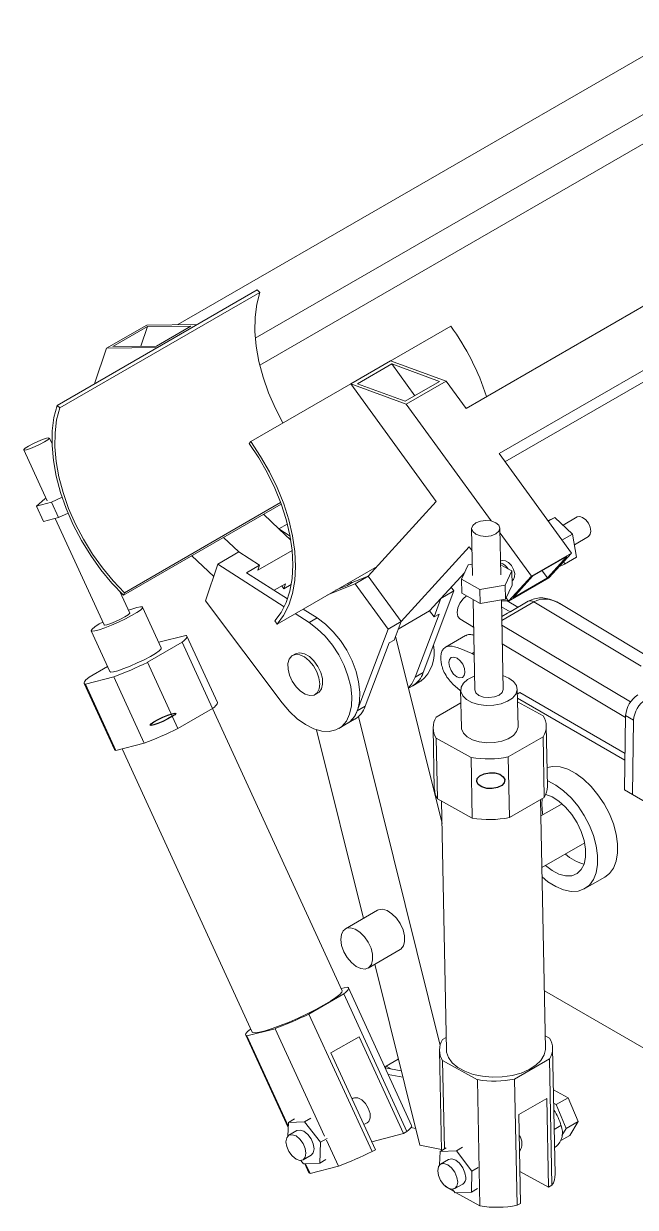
# Model space of a CAD drawing. Header units: millimetres. Extents: x 174 to 988, y 116 to 750.
# Drawn here: x 720.1 to 774.1, y 250 to 354.6 of the extents above; entities that cross this region are included whole.
import ezdxf

# ---------------------------------------------------------------- set-up
doc = ezdxf.new("R2010")
doc.units = ezdxf.units.MM

msp = doc.modelspace()

# ---------------------------------------------------------------- linework, layer by layer
at = {"color": 7, "linetype": 'Continuous', "lineweight": 15}
for p, q in [((733.68, 328), (779.77, 354.6)), ((740.53, 326.8), (779.2, 349.12)), ((808.65, 349.18), (759.16, 320.6)), ((740.93, 324.42), (779.62, 346.76)), ((811.56, 345.18), (762.07, 316.61)), ((809.55, 342.98), (762.6, 315.87)), ((723.01, 320.87), (740.69, 331.07)), ((723.25, 320.65), (740.93, 330.85)), ((740.69, 331.07), (740.93, 330.85)), ((730.93, 327.97), (727.39, 325.93)), ((727.95, 326.08), (730.99, 327.83)), ((730.99, 327.83), (730.41, 326.1)), ((735.39, 328.01), (730.93, 327.97)), ((730.99, 327.83), (734.83, 327.87)), ((734.83, 327.87), (731.79, 326.11)), ((731.85, 325.97), (735.39, 328.01)), ((740.12, 317.66), (757.8, 327.86)), ((727.39, 325.93), (726.33, 322.78)), ((731.85, 325.97), (727.39, 325.93)), ((731.79, 326.11), (727.95, 326.08)), ((748.96, 322.76), (752.49, 324.8)), ((752.59, 324.53), (749.55, 322.78)), ((752.49, 324.8), (757.41, 323)), ((756.82, 322.99), (752.59, 324.53)), ((752.59, 324.53), (754.63, 321.72)), ((748.96, 322.76), (756.52, 312.36)), ((748.96, 322.76), (753.87, 320.96)), ((749.55, 322.78), (753.78, 321.23)), ((753.78, 321.23), (756.82, 322.99)), ((757.41, 323), (753.87, 320.96)), ((757.41, 323), (759.16, 320.6)), ((723.01, 320.87), (723.25, 320.65)), ((753.87, 320.96), (761.38, 310.65)), ((722.56, 317.46), (722.33, 317.97)), ((740.12, 317.66), (739.98, 317.5)), ((720.06, 316.93), (722.12, 312.42)), ((762.07, 316.61), (768.47, 307.81)), ((721.94, 312.61), (721.18, 311.96)), ((721.18, 311.96), (722.51, 312.3)), ((721.18, 311.96), (721.8, 310.61)), ((722.02, 312.65), (721.94, 312.61)), ((722.51, 312.3), (723.45, 312.75)), ((722.51, 312.3), (723.13, 310.95)), ((728.89, 304.09), (742.83, 312.13)), ((728.97, 304.31), (742.77, 312.28)), ((756.52, 312.36), (750.5, 305.76)), ((721.8, 310.61), (723.13, 310.95)), ((722.84, 310.87), (727.16, 301.47)), ((723.13, 310.95), (723.98, 311.35)), ((741.27, 311.23), (742.61, 309.95)), ((766.39, 310.67), (767.01, 310.96)), ((767.01, 310.96), (766.42, 310.62)), ((767.01, 310.96), (768.57, 309.49)), ((768.98, 311.01), (767.73, 310.29)), ((743.36, 310.38), (742.61, 309.95)), ((742.61, 309.95), (743.6, 309.32)), ((742.61, 309.95), (743.66, 308.95)), ((759.65, 309.97), (759.73, 305.84)), ((762.23, 305.89), (762.15, 310.02)), ((737.73, 309.19), (739.08, 307.91)), ((762.16, 309.57), (764.93, 305.77)), ((768.57, 309.49), (767.63, 308.95)), ((768.57, 309.49), (768.92, 307.45)), ((768.73, 308.55), (769.98, 309.28)), ((736.85, 305.74), (734.93, 307.57)), ((737.22, 306.83), (739.08, 307.91)), ((739.08, 307.91), (740.9, 306.74)), ((740.76, 306.3), (743.78, 308.04)), ((753.41, 301.76), (759.43, 308.36)), ((759.43, 308.36), (759.69, 308.01)), ((768.47, 307.81), (764.93, 305.77)), ((766.46, 305.61), (768.47, 307.81)), ((736.12, 303.59), (737.22, 306.83)), ((737.22, 306.83), (743.09, 303.07)), ((740.9, 306.74), (739.76, 306.07)), ((740.76, 306.3), (740.9, 306.74)), ((742.46, 301.54), (751.3, 306.64)), ((759.35, 306.76), (758.75, 305.5)), ((759.71, 306.82), (759.35, 306.76)), ((759.69, 306.82), (759.71, 306.84)), ((762.26, 307.13), (762.21, 307.1)), ((762.86, 306.42), (762.22, 306.78)), ((768.08, 307.51), (765.04, 305.76)), ((766.35, 305.62), (768.08, 307.51)), ((767.85, 306.84), (767.37, 306.61)), ((767.81, 307.09), (767.85, 306.84)), ((768.92, 307.45), (767.85, 306.84)), ((739.76, 306.07), (743.38, 303.76)), ((750.5, 305.76), (749.1, 305.2)), ((749.35, 305.1), (750.5, 305.76)), ((753.41, 301.76), (750.5, 305.76)), ((756.94, 303.8), (759.04, 306.1)), ((758.75, 305.5), (760.39, 304.6)), ((758.75, 305.5), (758.78, 304.26)), ((762.62, 304.97), (763.21, 306.23)), ((763.21, 306.23), (762.86, 306.42)), ((764.93, 305.77), (762.92, 303.57)), ((762.92, 303.57), (766.46, 305.61)), ((763.21, 306.23), (763.24, 304.99)), ((765.04, 305.76), (763.31, 303.86)), ((763.31, 303.86), (766.35, 305.62)), ((765.89, 306.25), (766.35, 305.62)), ((729.43, 302.51), (728.55, 304.42)), ((742.19, 304.52), (743.19, 305.1)), ((743.05, 304.66), (742.86, 304.91)), ((743.19, 305.1), (743.05, 304.66)), ((743.05, 304.66), (743.7, 305.04)), ((749.35, 305.1), (746.92, 304.12)), ((748.66, 304.94), (747.63, 304.52)), ((747.84, 304.64), (747.84, 304.61)), ((748.64, 305.11), (748.87, 305.06)), ((749.1, 305.2), (748.66, 304.94)), ((748.88, 305.25), (749.12, 305.2)), ((752.26, 301.1), (749.35, 305.1)), ((755.37, 297.25), (758.09, 304.47)), ((758.09, 304.47), (756.94, 303.8)), ((758.09, 304.47), (757.85, 304.8)), ((760.39, 304.6), (762.62, 304.97)), ((760.39, 304.6), (760.41, 303.36)), ((762.62, 304.97), (762.64, 303.73)), ((762.64, 303.73), (763.24, 304.99)), ((763.23, 305.38), (763.26, 305.4)), ((728.97, 304.31), (728.89, 304.09)), ((742.89, 294.58), (736.12, 303.59)), ((755.94, 302.7), (756.94, 303.8)), ((756.33, 302.17), (756.94, 303.8)), ((758.78, 304.26), (760.41, 303.36)), ((759.78, 303.71), (759.93, 295.72)), ((760.41, 303.36), (762.64, 303.73)), ((762.43, 295.77), (762.28, 303.67)), ((762.78, 303.58), (762.28, 303.6)), ((762.71, 303.86), (762.92, 303.57)), ((762.78, 303.58), (763.72, 303.02)), ((764.65, 303.55), (763.11, 302.66)), ((732.22, 299.43), (730.56, 303.03)), ((744.05, 302.46), (745.29, 301.67)), ((744.76, 302.87), (746, 302.08)), ((753.16, 301.1), (755.94, 302.7)), ((756.77, 302.42), (754.67, 296.84)), ((756.33, 302.17), (755.94, 302.7)), ((756.33, 302.17), (756.77, 302.42)), ((762.29, 303.07), (763.05, 302.61)), ((762.83, 302.5), (762.31, 302.2)), ((775, 298.83), (767.44, 303.35)), ((742.26, 301.82), (742.46, 301.54)), ((745.29, 301.67), (746, 302.08)), ((752.26, 301.1), (753.41, 301.76)), ((752.79, 300.13), (753.41, 301.76)), ((758.61, 301.99), (759.82, 301.27)), ((726.02, 300.95), (727.68, 297.34)), ((734.38, 300.54), (731.99, 299.93)), ((737.18, 294.62), (734.49, 300.47)), ((749.54, 293.88), (752.26, 301.1)), ((752.92, 300.48), (757.04, 283.92)), ((759.11, 300.52), (757.34, 299.5)), ((730.99, 298.16), (734.07, 299.94)), ((734.07, 299.94), (736.76, 294.08)), ((750.25, 294.29), (752.35, 299.87)), ((752.35, 299.87), (752.79, 300.13)), ((730.99, 298.16), (733.68, 292.3)), ((744.07, 298.92), (743.81, 298.77)), ((756.94, 298.74), (756.93, 298.35)), ((759.69, 298.94), (759.87, 299.05)), ((759.69, 298.94), (759.87, 298.83)), ((725.83, 296.84), (727.47, 297.79)), ((755.37, 297.25), (754.67, 296.84)), ((725.4, 296.3), (728.09, 290.44)), ((728.02, 296.87), (725.52, 296.23)), ((725.52, 296.23), (728.21, 290.37)), ((728.02, 296.87), (730.7, 291.01)), ((754.07, 295.86), (754.44, 296.08)), ((754.44, 296.08), (755.14, 296.48)), ((762.95, 296.77), (762.41, 296.99)), ((745.81, 295.3), (746.07, 295.46)), ((758.68, 295.7), (758.75, 292.4)), ((763.75, 292.49), (763.68, 295.8)), ((763.91, 295.48), (763.69, 295.35)), ((773.21, 290.11), (763.91, 295.48)), ((733.68, 292.3), (736.76, 294.08)), ((748.2, 269.13), (736.74, 294.07)), ((749.54, 293.88), (750.25, 294.29)), ((756.52, 293.31), (758.7, 294.57)), ((773.2, 289.5), (763.7, 294.99)), ((765.97, 293.43), (763.7, 294.68)), ((748.6, 292.71), (749.31, 293.12)), ((749.64, 293.36), (756.86, 264.3)), ((773.26, 293.46), (773.16, 286.89)), ((773.26, 293.46), (773.97, 293.04)), ((773.97, 293.04), (773.86, 286.47)), ((745.94, 292.19), (750.08, 275.52)), ((747.9, 292.3), (748.6, 292.71)), ((756.25, 292.35), (756.35, 286.98)), ((766.35, 287.18), (766.25, 292.54)), ((730.7, 291.01), (728.21, 290.37)), ((759.61, 289.76), (756.52, 291.46)), ((756.52, 291.46), (756.63, 286.09)), ((762.89, 289.8), (765.97, 291.58)), ((765.97, 291.58), (766.07, 286.22)), ((728.75, 290.51), (740.25, 265.47)), ((762.89, 289.8), (762.99, 284.44)), ((759.61, 289.76), (759.71, 284.39)), ((773.16, 286.89), (773.86, 286.47)), ((759.71, 284.39), (756.63, 286.09)), ((757, 285.89), (757.43, 263.87)), ((762.99, 284.44), (766.07, 286.22)), ((766.18, 264.04), (765.75, 286.03)), ((767.65, 285.66), (765.78, 284.58)), ((765.85, 285.58), (765.89, 286.11)), ((773.86, 286.47), (778.82, 283.61)), ((765.87, 280.01), (769.65, 282.19)), ((769.66, 278.16), (771.43, 279.18)), ((751.33, 276.24), (748.5, 274.6)), ((750.5, 271.14), (753.33, 272.77)), ((751.09, 271.48), (755.06, 255.47)), ((745.26, 267.07), (748.34, 268.85)), ((748.65, 269.46), (748.11, 269.32)), ((748.34, 268.85), (753.93, 256.69)), ((754.35, 257.22), (748.77, 269.39)), ((777.52, 262.51), (766.08, 269.11)), ((745.26, 267.07), (750.85, 254.91)), ((742.29, 265.78), (739.79, 265.14)), ((740.1, 265.75), (740.12, 265.76)), ((742.29, 265.78), (746.65, 256.28)), ((739.68, 265.21), (743.43, 257.04)), ((739.79, 265.14), (743.44, 257.2)), ((749.7, 265.07), (747.22, 263.64)), ((753.63, 256.51), (749.7, 265.07)), ((757.08, 264.82), (757.41, 265.01)), ((766.53, 264.95), (766.16, 265.15)), ((747.22, 263.64), (751.15, 255.08)), ((756.81, 263.86), (756.98, 255)), ((767.02, 252.91), (766.81, 264.06)), ((753.15, 263.09), (752.09, 262.48)), ((753.15, 263.09), (753.17, 263.07)), ((760.17, 261.27), (757.08, 262.97)), ((757.08, 262.97), (757.24, 255.15)), ((763.45, 261.32), (766.53, 263.1)), ((766.53, 263.1), (766.75, 251.95)), ((752, 262.34), (752.09, 262.48)), ((753.43, 262.05), (752.01, 262.32)), ((752.09, 262.48), (752.58, 262.21)), ((753.57, 261.48), (752.28, 261.73)), ((760.17, 261.27), (760.38, 250.13)), ((763.45, 261.32), (763.67, 250.17)), ((749.18, 259.64), (749.09, 259.58)), ((766.29, 259.62), (763.82, 258.19)), ((766.44, 251.77), (766.29, 259.62)), ((766.88, 260.37), (768.19, 259.68)), ((768.19, 259.68), (767.13, 259.07)), ((768.19, 259.68), (769.07, 257.58)), ((766.9, 259.19), (767.13, 259.07)), ((767.13, 259.07), (768.01, 256.97)), ((743.45, 257.48), (743.41, 256.29)), ((744, 257.8), (743.45, 257.48)), ((744.89, 257.54), (743.45, 257.48)), ((745.44, 257.86), (744.89, 257.54)), ((746.28, 255.74), (744.89, 257.54)), ((750.13, 257.3), (750.43, 257.47)), ((763.82, 258.19), (763.97, 250.34)), ((769.07, 257.58), (768.01, 256.97)), ((769.07, 257.58), (768.32, 256.34)), ((744.21, 256.77), (743.5, 256.36)), ((753.63, 256.51), (750.83, 255.79)), ((753.63, 256.51), (753.93, 256.69)), ((754.69, 256.96), (754.3, 257.04)), ((768.32, 256.34), (767.53, 255.89)), ((768.01, 256.97), (767.63, 256.35)), ((746.22, 253.89), (746.28, 255.74)), ((746.87, 256.08), (746.28, 255.74)), ((746.82, 255.92), (747.88, 253.62)), ((756.98, 255.1), (755.06, 255.47)), ((758.85, 255.3), (758.3, 254.98)), ((766.98, 255.29), (767.12, 255.37)), ((744.75, 254.19), (745.46, 254.6)), ((746.77, 254.21), (746.22, 253.89)), ((750.85, 254.91), (751.15, 255.08)), ((756.86, 254.93), (756.82, 253.74)), ((757.41, 255.25), (756.86, 254.93)), ((758.3, 254.98), (756.86, 254.93)), ((757.62, 254.22), (756.91, 253.81)), ((759.68, 253.19), (758.3, 254.98)), ((744.54, 254.14), (744.78, 253.83)), ((744.78, 253.83), (746.22, 253.89)), ((744.9, 253.84), (745.27, 253.05)), ((744.98, 253.84), (745.38, 252.98)), ((747.88, 253.62), (745.38, 252.98)), ((759.63, 251.33), (759.68, 253.19)), ((760.24, 253.51), (759.68, 253.19)), ((766.44, 251.77), (763.91, 253.17)), ((757.24, 251.94), (757.3, 251.82)), ((757.3, 251.87), (757.3, 251.82)), ((758.11, 251.38), (757.3, 251.82)), ((757.95, 251.58), (758.19, 251.28)), ((758.16, 251.64), (758.87, 252.05)), ((758.19, 251.28), (759.63, 251.33)), ((760.38, 250.13), (758.28, 251.28)), ((760.18, 251.65), (759.63, 251.33)), ((766.44, 251.77), (766.75, 251.95)), ((763.67, 250.17), (763.97, 250.34))]:
    msp.add_line(p, q, dxfattribs=at)
at = {"color": 8, "linetype": 'Continuous', "lineweight": 15}
for p, q in [((762.31, 301.85), (765.16, 303.49)), ((765.16, 303.49), (774.64, 297.82)), ((773.68, 294.66), (762.32, 301.45)), ((762.35, 299.78), (773.26, 293.27)), ((767.54, 257.21), (766.95, 256.87))]:
    msp.add_line(p, q, dxfattribs=at)
at = {"color": 7, "linetype": 'Continuous', "lineweight": 15, "flags": 128}
for points in [[(742.97, 319.31), (742.31, 320.58), (741.71, 321.97), (741.22, 323.36), (740.85, 324.75), (740.61, 326.1), (740.49, 327.41), (740.51, 328.65), (740.65, 329.8), (740.93, 330.85)], [(728.89, 304.09), (727.86, 305.15), (726.89, 306.33), (725.98, 307.59), (725.16, 308.93), (724.44, 310.32), (723.82, 311.74), (723.32, 313.17), (722.94, 314.6), (722.69, 315.99), (722.57, 317.33), (722.58, 318.61), (722.73, 319.79), (723.01, 320.87)], [(728.97, 304.31), (727.97, 305.35), (727.02, 306.5), (726.14, 307.73), (725.34, 309.03), (724.63, 310.38), (724.03, 311.76), (723.54, 313.16), (723.17, 314.54), (722.93, 315.9), (722.81, 317.2), (722.83, 318.44), (722.97, 319.6), (723.25, 320.65)], [(720.65, 317.05), (720.31, 316.94), (720.1, 316.91), (720.06, 316.96), (720.19, 317.09), (720.47, 317.27), (720.86, 317.48), (721.31, 317.68), (721.73, 317.85), (722.07, 317.96), (722.28, 317.99), (722.32, 317.94), (722.19, 317.82), (721.91, 317.64), (721.52, 317.43), (721.08, 317.22), (720.65, 317.05)], [(742.26, 301.82), (742.82, 302.56), (743.26, 303.45), (743.58, 304.45), (743.78, 305.57), (743.84, 306.77), (743.78, 308.06), (743.58, 309.4), (743.26, 310.77), (742.82, 312.17), (742.26, 313.56), (741.59, 314.92), (740.83, 316.24), (739.98, 317.5)], [(742.46, 301.54), (743.03, 302.31), (743.49, 303.21), (743.82, 304.24), (744.02, 305.39), (744.09, 306.63), (744.02, 307.95), (743.82, 309.33), (743.49, 310.74), (743.04, 312.17), (742.46, 313.6), (741.78, 315), (740.99, 316.36), (740.12, 317.66)], [(760.43, 309.33), (760.02, 309.48), (759.75, 309.71), (759.65, 309.97), (759.75, 310.25), (760.02, 310.48), (760.42, 310.64), (760.9, 310.7), (761.38, 310.65), (761.78, 310.5), (762.06, 310.28), (762.15, 310.01), (762.06, 309.74), (761.79, 309.51), (761.38, 309.35), (760.91, 309.29), (760.43, 309.33)], [(768.98, 311.01), (769.2, 311.06), (769.46, 310.97), (769.74, 310.76), (769.97, 310.45), (770.13, 310.1), (770.19, 309.75), (770.14, 309.47), (769.99, 309.28), (769.98, 309.28)], [(763.26, 305.4), (763.34, 305.47), (763.45, 305.7), (763.46, 306.01), (763.36, 306.37), (763.16, 306.71), (762.91, 306.98), (762.64, 307.14), (762.38, 307.17), (762.26, 307.13)], [(759.19, 304.03), (758.9, 303.77), (758.62, 303.39), (758.44, 302.96), (758.37, 302.55), (758.42, 302.21), (758.6, 302), (758.61, 301.99)], [(727.04, 301.72), (726.74, 301.55), (726.35, 301.3), (726.1, 301.1), (726.02, 300.97), (726.1, 300.91), (726.35, 300.93), (726.74, 301.03), (727.24, 301.2), (727.83, 301.43), (728.44, 301.7), (729.05, 301.99), (729.6, 302.29), (730.06, 302.56), (730.38, 302.78), (730.55, 302.95), (730.55, 303.05), (730.38, 303.07), (730.06, 303.01), (730.06, 303.01)], [(727.16, 301.47), (727.2, 301.45), (727.41, 301.48), (727.75, 301.59), (728.17, 301.76), (728.62, 301.96), (729.01, 302.17), (729.29, 302.35), (729.42, 302.48), (729.43, 302.51)], [(730.06, 303.01), (729.61, 302.87), (729.31, 302.77)], [(745.29, 301.67), (746.01, 301.13), (746.7, 300.46), (747.34, 299.68), (747.9, 298.81), (748.37, 297.89), (748.72, 296.95), (748.96, 296.02), (749.06, 295.12), (749.03, 294.3), (748.87, 293.57), (748.58, 292.96), (748.17, 292.49), (747.66, 292.19), (747.06, 292.04), (746.4, 292.08), (745.69, 292.28), (744.96, 292.65), (744.24, 293.16), (743.54, 293.82), (742.89, 294.58)], [(746, 302.08), (746.72, 301.54), (747.41, 300.86), (748.05, 300.08), (748.61, 299.22), (749.08, 298.3), (749.43, 297.36), (749.66, 296.42), (749.77, 295.53), (749.74, 294.7), (749.58, 293.98), (749.29, 293.37), (748.88, 292.9), (748.6, 292.71)], [(734.07, 299.94), (734.22, 300.06), (734.33, 300.17), (734.42, 300.26), (734.47, 300.35), (734.5, 300.42), (734.49, 300.47), (734.45, 300.52), (734.38, 300.54)], [(727.68, 297.34), (727.75, 297.3), (728, 297.32), (728.39, 297.42), (728.9, 297.6), (729.48, 297.83), (730.1, 298.1), (730.71, 298.39), (731.26, 298.68), (731.71, 298.95), (732.03, 299.18), (732.2, 299.35), (732.22, 299.43)], [(746.15, 296.78), (745.96, 297.33), (745.66, 297.84), (745.29, 298.29), (744.88, 298.63), (744.46, 298.82), (744.07, 298.86), (743.75, 298.73), (743.52, 298.45), (743.41, 298.05), (743.42, 297.56), (743.55, 297.02), (743.8, 296.48), (744.13, 295.99), (744.53, 295.6), (744.95, 295.33), (745.36, 295.22), (745.72, 295.26), (746, 295.46), (746.17, 295.81), (746.22, 296.26), (746.15, 296.78)], [(744.07, 298.92), (744.13, 298.95), (744.48, 299.01), (744.89, 298.92), (745.31, 298.67), (745.71, 298.28), (746.05, 297.8), (746.31, 297.27), (746.46, 296.73), (746.48, 296.23), (746.38, 295.81), (746.16, 295.52), (746.07, 295.46)], [(758.34, 296.88), (758.06, 297.11), (757.83, 297.43), (757.68, 297.78), (757.63, 298.13), (757.69, 298.41), (757.85, 298.58), (758.09, 298.62), (758.36, 298.52), (758.63, 298.29), (758.86, 297.98), (759.01, 297.62), (759.06, 297.27), (759, 296.99), (758.84, 296.82), (758.61, 296.78), (758.34, 296.88)], [(725.83, 296.84), (725.68, 296.71), (725.56, 296.6), (725.48, 296.51), (725.42, 296.42), (725.4, 296.35), (725.4, 296.3), (725.44, 296.26), (725.52, 296.23)], [(754.67, 296.84), (754.36, 296.25), (754.06, 295.91)], [(759.91, 296.94), (759.81, 296.91), (759.3, 296.65), (758.92, 296.32), (758.72, 295.95), (758.7, 295.57), (758.86, 295.2), (759.19, 294.87), (759.67, 294.6), (760.26, 294.42), (760.93, 294.34), (761.61, 294.36), (762.26, 294.49), (762.82, 294.71), (763.27, 295), (763.56, 295.35), (763.68, 295.73), (763.61, 296.11), (763.36, 296.47), (762.95, 296.77), (762.95, 296.77)], [(759.93, 295.72), (760.03, 295.46), (760.3, 295.24), (760.7, 295.09), (761.18, 295.04), (761.66, 295.1), (762.07, 295.26), (762.34, 295.49), (762.43, 295.76), (762.43, 295.77)], [(736.76, 294.08), (736.91, 294.2), (737.02, 294.31), (737.11, 294.41), (737.16, 294.49), (737.19, 294.56), (737.18, 294.62)], [(758.75, 292.4), (758.76, 292.27), (758.92, 291.9), (759.25, 291.57), (759.74, 291.3), (760.33, 291.12), (760.99, 291.04), (761.67, 291.06), (762.32, 291.19), (762.89, 291.4), (763.34, 291.7), (763.63, 292.05), (763.75, 292.43), (763.75, 292.49)], [(766.32, 288.87), (766.84, 288.96), (767.48, 288.91), (768.16, 288.7), (768.86, 288.33), (769.55, 287.82), (770.21, 287.19), (770.82, 286.46), (771.37, 285.64), (771.83, 284.77), (772.19, 283.87), (772.43, 282.97), (772.55, 282.11), (772.55, 281.31), (772.43, 280.59), (772.19, 279.97), (771.83, 279.49), (771.43, 279.18)], [(766.34, 287.7), (766.39, 287.68), (767.09, 287.31), (767.78, 286.8), (768.44, 286.17), (769.06, 285.43), (769.6, 284.62), (770.06, 283.75), (770.42, 282.85), (770.66, 281.95), (770.79, 281.09), (770.79, 280.28), (770.66, 279.56), (770.42, 278.95), (770.06, 278.47), (769.6, 278.13), (769.06, 277.94), (768.44, 277.91), (767.78, 278.05), (767.09, 278.34), (766.39, 278.77), (765.88, 279.19)], [(766.22, 286.49), (766.76, 286.27), (767.37, 285.88), (767.96, 285.35), (768.5, 284.71), (768.97, 283.98), (769.34, 283.21), (769.59, 282.42), (769.73, 281.65), (769.73, 280.95), (769.59, 280.33), (769.34, 279.84), (768.97, 279.49), (768.5, 279.3), (767.96, 279.28), (767.37, 279.44), (766.76, 279.75), (766.18, 280.19)], [(765.95, 284.68), (765.92, 284.84), (765.85, 285.58)], [(751.33, 276.24), (751.42, 276.28), (751.78, 276.33), (752.19, 276.21), (752.61, 275.94), (753.01, 275.55), (753.34, 275.06), (753.59, 274.52), (753.72, 273.98), (753.73, 273.49), (753.62, 273.09), (753.39, 272.81), (753.33, 272.77)], [(748.16, 273.13), (748.09, 273.65), (748.14, 274.1), (748.31, 274.44), (748.59, 274.65), (748.95, 274.69), (749.36, 274.58), (749.78, 274.31), (750.18, 273.91), (750.51, 273.43), (750.76, 272.89), (750.89, 272.35), (750.9, 271.86), (750.79, 271.45), (750.56, 271.18), (750.24, 271.05), (749.85, 271.09), (749.43, 271.28), (749.02, 271.62), (748.65, 272.06), (748.35, 272.58), (748.16, 273.13)], [(740.25, 265.47), (740.3, 265.43), (740.52, 265.4), (740.89, 265.46), (741.4, 265.59), (742.02, 265.79), (742.74, 266.05), (743.51, 266.36), (744.31, 266.72), (745.11, 267.09), (745.88, 267.47), (746.57, 267.85), (747.17, 268.21), (747.65, 268.52), (747.99, 268.79), (748.17, 269), (748.2, 269.13)], [(748.34, 268.85), (748.49, 268.97), (748.61, 269.08), (748.7, 269.18), (748.75, 269.26), (748.77, 269.33), (748.77, 269.39), (748.73, 269.43), (748.65, 269.46)], [(740.1, 265.75), (739.95, 265.63), (739.84, 265.52), (739.75, 265.42), (739.7, 265.34), (739.67, 265.27), (739.68, 265.21), (739.72, 265.17), (739.79, 265.14)], [(757.43, 263.87), (757.44, 263.71), (757.6, 263.22), (757.93, 262.76), (758.42, 262.35), (759.04, 262.01), (759.78, 261.74), (760.6, 261.57), (761.47, 261.49), (762.36, 261.52), (763.22, 261.64), (764.03, 261.86), (764.74, 262.17), (765.33, 262.54), (765.78, 262.98), (766.07, 263.46), (766.18, 263.95), (766.18, 264.04)], [(749.18, 259.64), (749.29, 259.68), (749.6, 259.67), (749.95, 259.48), (750.27, 259.16), (750.52, 258.74), (750.67, 258.29), (750.68, 257.89), (750.56, 257.58), (750.43, 257.47)], [(745.01, 254.77), (744.94, 255.2), (744.75, 255.64), (744.46, 256.02), (744.13, 256.3), (743.79, 256.41), (743.5, 256.36), (743.31, 256.14), (743.24, 255.79), (743.31, 255.36), (743.5, 254.92), (743.79, 254.53), (744.13, 254.26), (744.46, 254.14), (744.75, 254.19), (744.94, 254.41), (745.01, 254.77)], [(745.46, 254.6), (745.46, 254.6), (745.65, 254.82), (745.72, 255.17), (745.65, 255.6), (745.46, 256.05), (745.17, 256.43), (744.83, 256.71), (744.5, 256.82), (744.21, 256.77)], [(753.93, 256.69), (754.08, 256.81), (754.19, 256.92), (754.28, 257.02), (754.34, 257.1), (754.36, 257.17), (754.35, 257.22)], [(759.13, 252.62), (759.06, 253.05), (758.87, 253.49), (758.58, 253.88), (758.24, 254.15), (757.9, 254.27), (757.62, 254.22)], [(756.65, 253.23), (756.72, 252.81), (756.91, 252.36), (757.2, 251.98), (757.54, 251.7), (757.87, 251.59), (758.16, 251.64), (758.35, 251.86), (758.42, 252.21), (758.35, 252.64), (758.16, 253.09), (757.87, 253.47), (757.54, 253.75), (757.2, 253.86), (756.91, 253.81), (756.72, 253.59), (756.65, 253.23)]]:
    msp.add_lwpolyline(points, dxfattribs=at)
at = {"color": 7, "linetype": 'Continuous', "flags": 128}
for points in [[(731.55, 292.63), (731.31, 292.58), (731.23, 292.61), (731.31, 292.72), (731.56, 292.89), (731.93, 293.1), (732.37, 293.31), (732.8, 293.49), (733.17, 293.61), (733.42, 293.67), (733.5, 293.64), (733.41, 293.53), (733.16, 293.36), (732.79, 293.15), (732.36, 292.94), (731.92, 292.76), (731.55, 292.63)], [(760.55, 287.14), (760.24, 287.35), (760.1, 287.61), (760.14, 287.89), (760.37, 288.13), (760.75, 288.31), (761.22, 288.4), (761.7, 288.38), (762.13, 288.26), (762.44, 288.05), (762.58, 287.79), (762.54, 287.51), (762.31, 287.27), (761.93, 287.09), (761.46, 287), (760.98, 287.02), (760.55, 287.14)]]:
    msp.add_lwpolyline(points, dxfattribs=at)
at = {"color": 7, "linetype": 'Continuous', "lineweight": 15}
for centre, radius, start, end in [((740.06, 314.92), 21.96, 17.8362, 36.1173), ((761.85, 305.85), 1.17, 29.3851, 71.8227), ((753.17, 298.99), 3.19, 308.3363, 12.2307), ((715.32, 330.24), 35.71, 290.8348, 296.0336), ((753.31, 297.94), 2.18, 301.2129, 341.3762), ((753.32, 297.93), 2.16, 301.0256, 341.5635), ((775.6, 293.31), 2.34, 122.4761, 176.3391), ((748.2, 294.97), 2.16, 301.0256, 341.5635), ((776.3, 292.89), 2.34, 122.4766, 176.3388), ((747.49, 294.56), 2.16, 301.0256, 341.5635), ((757.95, 292.38), 1.7, 146.9658, 213.0071), ((764.55, 292.51), 1.7, 326.9651, 33.0085), ((718.01, 324.38), 35.7, 290.8341, 296.0339), ((728.21, 290.51), 0.135, 208.5503, 267.3425), ((761.13, 298.29), 8.67, 259.8553, 281.6721), ((758.1, 287.03), 1.74, 181.7531, 212.7436), ((764.6, 287.16), 1.75, 327.3043, 0.551), ((761.24, 292.93), 8.67, 259.8557, 281.6717), ((770.38, 283.75), 3.51, 226.2639, 257.0571), ((729.59, 299.15), 35.7, 290.8342, 296.0337), ((758.51, 263.89), 1.7, 146.9658, 213.0071), ((765.11, 264.02), 1.7, 326.9651, 33.0085), ((761.69, 269.81), 8.67, 259.8553, 281.6721), ((763.5, 256.17), 4.18, 14.5039, 35.1607), ((762.96, 255.63), 1.14, 323.4386, 38.8133), ((766.07, 256.58), 1.61, 310.8488, 23.1486), ((735.18, 286.99), 35.7, 290.8345, 296.0337), ((745.38, 253.11), 0.135, 208.5272, 267.3656), ((758.54, 252.54), 0.595, 303.7869, 7.5255), ((765.28, 252.89), 1.75, 327.3045, 0.5507), ((761.91, 258.66), 8.67, 259.856, 281.6714)]:
    msp.add_arc(centre, radius, start, end, dxfattribs=at)
at = {"color": 8, "linetype": 'Continuous', "lineweight": 15}
msp.add_arc((764.86, 303.11), 0.488, 51.7515, 115.5756, dxfattribs=at)
msp.add_ellipse((766.88, 299.6), major_axis=(-1.4, 4.04), ratio=0.662002, start_param=5.616331, end_param=6.410407, dxfattribs=at)
at = {"color": 7, "linetype": 'Continuous', "lineweight": 15}
for centre, major_axis, ratio, start_param, end_param in [((762.54, 301.18), (1.2, 1.43), 0.436274, 0.698642, 0.872158), ((764.53, 302.33), (1.48, -0.26), 0.22858, 2.873792, 3.047309)]:
    msp.add_ellipse(centre, major_axis=major_axis, ratio=ratio, start_param=start_param, end_param=end_param, dxfattribs=at)
for points, knots in [([(767.44, 303.34), (767.41, 303.36), (767.18, 303.52), (766.72, 303.7), (766.1, 303.86), (765.5, 303.85), (765.01, 303.74), (764.75, 303.6), (764.65, 303.55)], [0, 0, 0, 0, 0.041631, 0.276528, 0.492054, 0.69307, 0.885961, 1, 1, 1, 1]), ([(759.84, 300.55), (759.78, 300.57), (759.58, 300.64), (759.33, 300.63), (759.18, 300.53), (759.13, 300.5)], [0, 0, 0, 0, 0.193149, 0.735522, 1, 1, 1, 1]), ([(759.69, 298.94), (759.4, 299.06), (758.81, 299.31), (758.06, 299.6), (757.5, 299.6), (757.2, 299.42), (757, 299.13), (756.96, 298.87), (756.94, 298.74)], [0, 0, 0, 0, 0.251517, 0.524514, 0.655828, 0.786321, 0.893351, 1, 1, 1, 1]), ([(758.68, 295.64), (758.4, 295.87), (757.97, 296.21), (757.46, 296.84), (757.17, 297.38), (756.98, 297.9), (756.95, 298.2), (756.93, 298.35)], [0, 0, 0, 0, 0.341654, 0.523468, 0.704147, 0.852335, 1, 1, 1, 1])]:
    msp.add_open_spline(points, degree=3, knots=knots, dxfattribs=at)

doc.saveas('drawing.dxf')
